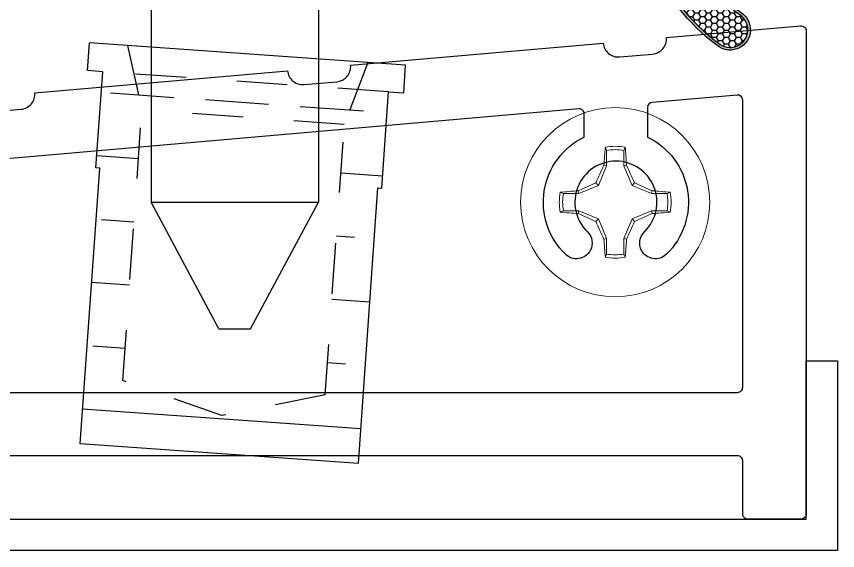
# Model space of a CAD drawing. Extents: x -82 to 113, y -82 to 93.
# Drawn here: x 7.848 to 9.468, y 74.595 to 75.648 of the extents above; entities that cross this region are included whole.
import ezdxf

# ---------------------------------------------------------------- set-up
doc = ezdxf.new("R2010")
doc.units = 0
doc.header["$MEASUREMENT"] = 0
doc.linetypes.add('HIDDEN2', pattern=[0.1875, 0.125, -0.0625])
doc.layers.get('0').update_dxf_attribs({"linetype": 'CONTINUOUS'})
for name, color, linetype in [('FRAME', 1, 'CONTINUOUS'), ('HANDLE_SET', 7, 'CONTINUOUS'), ('INERTIA', 7, 'CONTINUOUS'), ('MISC', 7, 'CONTINUOUS'), ('Part', 7, 'CONTINUOUS')]:
    doc.layers.add(name, color=color, linetype=linetype)

# ---------------------------------------------------------------- blocks, each defined once
blk = doc.blocks.new('3554 SILL PAN')
blk.add_lwpolyline([(2.281, 0), (-2.281, 0), (-2.281, 0.062), (2.219, 0.062), (2.219, 0.374), (2.281, 0.374)], close=True)
blk = doc.blocks.new('FGSFG FG')
at = {"layer": 'HANDLE_SET', "color": 7}
for p, q in [((-67.6622, 44.7486), (-67.6622, 43.9986)), ((-67.3322, 44.7486), (-67.3322, 43.9986)), ((-67.5284, 43.7486), (-67.6622, 43.9986)), ((-67.3322, 43.9986), (-67.6622, 43.9986)), ((-67.4659, 43.7486), (-67.3322, 43.9986)), ((-67.4659, 43.7486), (-67.5284, 43.7486))]:
    blk.add_line(p, q, dxfattribs=at)
at = {"layer": 'INERTIA', "color": 7}
for p, q in [((-67.5317, 45.0972), (-67.5004, 45.1559)), ((-67.5004, 45.1559), (-67.4379, 45.0385)), ((-67.7811, 45.0972), (-67.5317, 45.0972)), ((-67.7247, 44.7486), (-67.7247, 45.0972)), ((-67.6347, 44.7486), (-67.6347, 45.0972)), ((-67.4379, 45.0385), (-67.4066, 45.0972)), ((-67.4066, 45.0972), (-67.1587, 45.0972)), ((-67.3147, 44.7486), (-67.3147, 45.0972)), ((-67.2697, 44.7486), (-67.2697, 45.0972)), ((-67.7247, 44.7486), (-67.2697, 44.7486))]:
    blk.add_line(p, q, dxfattribs=at)
blk = doc.blocks.new('dfasdf')
at = {"color": 7, "linetype": 'Continuous', "lineweight": 15}
for p, q in [((54.6225, 25.6793), (54.62, 25.6856)), ((54.6225, 25.6793), (54.6225, 25.6488)), ((54.6566, 25.6488), (54.6566, 25.6793)), ((54.6225, 25.6488), (54.6065, 25.6101)), ((54.6225, 25.6488), (54.6171, 25.6499)), ((54.6566, 25.6488), (54.662, 25.6499)), ((54.6727, 25.6101), (54.6566, 25.6488)), ((54.6065, 25.6101), (54.6014, 25.6152)), ((54.6727, 25.6101), (54.6777, 25.6152)), ((54.5678, 25.5941), (54.5667, 25.5995)), ((54.6065, 25.6101), (54.5678, 25.5941)), ((54.7114, 25.5941), (54.6727, 25.6101)), ((54.7114, 25.5941), (54.7124, 25.5995)), ((54.5678, 25.5941), (54.5373, 25.5941)), ((54.7418, 25.5941), (54.7114, 25.5941)), ((54.7418, 25.5941), (54.7482, 25.5966)), ((54.5373, 25.56), (54.531, 25.5575)), ((54.5373, 25.56), (54.5678, 25.56)), ((54.5678, 25.56), (54.5667, 25.5546)), ((54.5678, 25.56), (54.6065, 25.544)), ((54.6727, 25.544), (54.7114, 25.56)), ((54.7114, 25.56), (54.7124, 25.5546)), ((54.7114, 25.56), (54.7418, 25.56)), ((54.6065, 25.544), (54.6014, 25.5389)), ((54.6065, 25.544), (54.6225, 25.5053)), ((54.6566, 25.5053), (54.6727, 25.544)), ((54.6727, 25.544), (54.6777, 25.5389)), ((54.6225, 25.5053), (54.6171, 25.5042)), ((54.6225, 25.5053), (54.6225, 25.4748)), ((54.6566, 25.5053), (54.662, 25.5042)), ((54.6566, 25.4748), (54.6566, 25.5053)), ((54.6566, 25.4748), (54.6592, 25.4685))]:
    blk.add_line(p, q, dxfattribs=at)
at = {"color": 7, "linetype": 'Continuous', "lineweight": 15, "flags": 128}
for points in [[(54.6566, 25.6793), (54.658, 25.6827), (54.6592, 25.6856)], [(54.5373, 25.5941), (54.534, 25.5954), (54.531, 25.5966)], [(54.7418, 25.56), (54.7452, 25.5587), (54.7482, 25.5575)], [(54.6225, 25.4748), (54.6212, 25.4714), (54.62, 25.4685)]]:
    blk.add_lwpolyline(points, dxfattribs=at)
at = {"color": 7, "linetype": 'Continuous', "lineweight": 15}
blk.add_circle((54.6396, 25.577), 0.1865, dxfattribs=at)
for centre, radius, start, end in [((55.5592, 25.5924), 0.9438, 174.331, 176.507), ((54.6396, 25.577), 0.1103, 79.7812, 100.2188), ((54.6396, 25.577), 0.1037, 80.5333, 99.4667), ((53.7199, 25.5924), 0.9438, 3.493, 5.669), ((55.6923, 25.1423), 1.1889, 154.7283, 156.5646), ((53.5869, 25.1423), 1.1889, 23.4354, 25.2717), ((55.0743, 24.5244), 1.1889, 113.4354, 115.2717), ((54.2049, 24.5244), 1.1889, 64.7283, 66.5646), ((54.6242, 24.6574), 0.9438, 93.493, 95.669), ((54.6549, 24.6574), 0.9438, 84.331, 86.507), ((54.6396, 25.577), 0.1103, 169.7812, 190.2188), ((54.6396, 25.577), 0.1037, 170.5333, 189.4667), ((54.6396, 25.577), 0.1037, 350.5333, 9.4667), ((54.6396, 25.577), 0.1103, 349.7812, 10.2188), ((54.6242, 26.4967), 0.9438, 264.331, 266.507), ((55.0743, 26.6297), 1.1889, 244.7283, 246.5646), ((54.2049, 26.6297), 1.1889, 293.4354, 295.2717), ((54.6549, 26.4967), 0.9438, 273.493, 275.669), ((55.6923, 26.0117), 1.1889, 203.4354, 205.2717), ((53.5869, 26.0117), 1.1889, 334.7283, 336.5646), ((55.5592, 25.5617), 0.9438, 183.493, 185.669), ((53.7199, 25.5617), 0.9438, 354.331, 356.507), ((54.6396, 25.577), 0.1103, 259.7812, 280.2188), ((54.6396, 25.577), 0.1037, 260.5333, 279.4667)]:
    blk.add_arc(centre, radius, start, end, dxfattribs=at)
blk = doc.blocks.new('FADFADFFA DF')
h = blk.add_hatch()
h.set_pattern_fill('BRASS', color=256)
h.paths.add_polyline_path([(-67.2597, 44.3096), (-67.7347, 44.3096), (-67.7182, 44.2546), (-67.2762, 44.2546)])
h.paths.add_polyline_path([(-67.7347, 44.3096), (-67.8097, 44.3096), (-67.8097, 44.2546), (-67.7797, 44.2546), (-67.7182, 44.2546)])
h.paths.add_polyline_path([(-67.1847, 44.3096), (-67.2597, 44.3096), (-67.2762, 44.2546), (-67.2147, 44.2546), (-67.1847, 44.2546)])
h = blk.add_hatch()
h.set_pattern_fill('BRASS', color=256)
h.paths.add_polyline_path([(-67.2762, 44.2546), (-67.7182, 44.2546), (-67.6972, 44.1846), (-67.2972, 44.1846)])
h.paths.add_polyline_path([(-67.2597, 44.3096), (-67.7347, 44.3096), (-67.7182, 44.2546), (-67.2762, 44.2546)])
h = blk.add_hatch()
h.set_pattern_fill('BRASS', color=256)
h.paths.add_polyline_path([(-67.2147, 44.2546), (-67.2762, 44.2546), (-67.2972, 44.1846), (-67.2972, 43.6496), (-67.4972, 43.5946), (-67.6972, 43.6496), (-67.6972, 44.1846), (-67.7182, 44.2546), (-67.7797, 44.2546), (-67.7797, 44.0646), (-67.7722, 44.0646), (-67.7722, 43.5196), (-67.2222, 43.5196), (-67.2222, 44.0646), (-67.2147, 44.0646)])
h = blk.add_hatch()
h.set_pattern_fill('BRASS', color=256)
h.paths.add_polyline_path([(-67.2762, 44.2546), (-67.7182, 44.2546), (-67.6972, 44.1846), (-67.2972, 44.1846)], flags=17)
at = {"layer": 'INERTIA', "color": 7}
for p, q in [((-67.8097, 44.3096), (-67.1847, 44.3096)), ((-67.8097, 44.2546), (-67.8097, 44.3096)), ((-67.1847, 44.2546), (-67.1847, 44.3096)), ((-67.7797, 44.2546), (-67.8097, 44.2546)), ((-67.7797, 44.0646), (-67.7797, 44.2546)), ((-67.2147, 44.0646), (-67.2147, 44.2546)), ((-67.2147, 44.2546), (-67.1847, 44.2546)), ((-67.7722, 44.0646), (-67.7797, 44.0646)), ((-67.7722, 43.5196), (-67.7722, 44.0646)), ((-67.2222, 43.5196), (-67.2222, 44.0646)), ((-67.2222, 44.0646), (-67.2147, 44.0646)), ((-67.7722, 43.5196), (-67.2222, 43.5196))]:
    blk.add_line(p, q, dxfattribs=at)
at = {"layer": 'INERTIA', "color": 7, "linetype": 'HIDDEN2', "ltscale": 0.5}
for p, q in [((-67.7347, 44.3096), (-67.6972, 44.1846)), ((-67.2597, 44.3096), (-67.2972, 44.1846)), ((-67.7797, 44.2546), (-67.2147, 44.2546)), ((-67.6972, 44.1846), (-67.2972, 44.1846)), ((-67.6972, 43.6496), (-67.6972, 44.1846)), ((-67.2972, 43.6496), (-67.2972, 44.1846)), ((-67.6972, 43.6496), (-67.4972, 43.5946)), ((-67.4972, 43.5946), (-67.2972, 43.6496))]:
    blk.add_line(p, q, dxfattribs=at)
blk = doc.blocks.new('25196')
h = blk.add_hatch(color=256)
h.dxf.hatch_style = 1
h.paths.add_polyline_path([(-0.0835, 0, 0.414214), (-0.0935, -0.01), (-0.0935, -0.018, 0.414214), (-0.0835, -0.028), (-0.04, -0.028), (-0.04, -0.0579), (-0.04, -0.0659, -0.10127), (-0.0464, -0.0974, -0.137313), (-0.1523, -0.2295, 1.008481), (-0.1005, -0.2904, 0.135242), (0.0284, -0.1257, 0.099129), (0.04, -0.068), (0.04, -0.0579), (0.04, -0.028), (0.0835, -0.028, 0.414214), (0.0935, -0.018), (0.0935, -0.01, 0.414214), (0.0835, 0)])
h.paths.add_polyline_path([(0.0172, -0.08, -0.476976), (0.0318, -0.0981, -0.046479), (0.0238, -0.1238, -0.135368), (-0.1036, -0.2865, -1.008549), (-0.1492, -0.2334, 0.145575), (-0.0379, -0.0896, -0.309671), (-0.0239, -0.08), (-0.0179, -0.08)], flags=16)
h = blk.add_hatch()
h.set_pattern_fill('HONEY', color=256, scale=0.0625)
h.set_pattern_definition([(0, (45.462435, 20.431424), (0.01171875, 0.0067658235), [0.0078125, -0.015625]), (120, (45.462435, 20.431424), (-0.01171875, 0.0067658235), [0.0078125, -0.015625]), (60, (45.462435, 20.431424), (3e-18, 0.0135316469), [-0.015625, 0.0078125])])
h.paths.add_polyline_path([(-0.1492, -0.2334, 1.008549), (-0.1036, -0.2865, 0.135368), (0.0238, -0.1238, 0.046479), (0.0318, -0.0981, 0.476976), (0.0172, -0.08), (-0.0179, -0.08), (-0.0239, -0.08, 0.309671), (-0.0379, -0.0896, -0.145575)])
at = {"layer": 'Part'}
blk.add_lwpolyline([(-0.1005, -0.2904, 0.135242), (0.0284, -0.1257, 0.099129), (0.04, -0.068), (0.04, -0.0579), (0.04, -0.028), (0.0835, -0.028, 0.414214), (0.0935, -0.018), (0.0935, -0.01, 0.414214), (0.0835, 0), (-0.0835, 0, 0.414214), (-0.0935, -0.01), (-0.0935, -0.018, 0.414214), (-0.0835, -0.028), (-0.04, -0.028), (-0.04, -0.0579), (-0.04, -0.0659, -0.10127), (-0.0464, -0.0974, -0.137313), (-0.1523, -0.2295, 1.008481)], format="xyb", close=True, dxfattribs=at)
blk.add_lwpolyline([(0.0172, -0.08, -0.476392), (0.0318, -0.0981, -0.046479), (0.0238, -0.1238, -0.135368), (-0.1036, -0.2865, -1.008549), (-0.1492, -0.2334, 0.145575), (-0.0379, -0.0896, -0.309671), (-0.0239, -0.08), (-0.0179, -0.08), (0.0179, -0.08)], format="xyb", dxfattribs=at)
blk = doc.blocks.new('3904-1_Standard_Sill_Component')
blk.add_lwpolyline([(1.5502, 0.8026), (1.4855, 0.8083, -0.414214), (1.4582, 0.8408), (0.9601, 0.8843, -0.414214), (0.9276, 0.8571), (0.8628, 0.8627, -0.414214), (0.8356, 0.8952), (0.3375, 0.9388, -0.414214), (0.305, 0.9115), (0.2402, 0.9172, -0.414214), (0.2129, 0.9497), (-0.0516, 0.9729, 0.440011), (-0.0625, 0.9629), (-0.0625, 0.01, 0.414214), (-0.0525, 0), (0.0525, 0, 0.414214), (0.0625, 0.01), (0.0625, 0.115, -0.414214), (0.0725, 0.125), (1.6783, 0.125, -0.414214)], format="xyb")
blk.add_lwpolyline([(0.375, 0.7991, -0.440011), (0.3859, 0.8091), (1.6791, 0.696, -0.388879), (1.6883, 0.686), (1.6883, 0.26, -0.414214), (1.6783, 0.25), (0.0725, 0.25, -0.414214), (0.0625, 0.26), (0.0625, 0.8265, -0.440011), (0.0734, 0.8364), (0.2409, 0.8218, -0.388879), (0.25, 0.8118), (0.25, 0.7536, 0.52065), (0.213, 0.5223, 0.498955), (0.262, 0.53, 0.334263), (0.2562, 0.5668, -2.470836), (0.3688, 0.5668, 0.334263), (0.363, 0.53, 0.498955), (0.412, 0.5223, 0.52065), (0.375, 0.7536)], format="xyb", close=True)
blk = doc.blocks.new('3904_Standard_Sill_Assembly')
blk.add_blockref('3904-1_Standard_Sill_Component', (0, 0))

msp = doc.modelspace()

# ---------------------------------------------------------------- block references
at = {"xscale": -1}
for name, p in [('25196', (9.129, 75.8818)), ('dfasdf', (63.6687, 49.7046))]:
    msp.add_blockref(name, p, dxfattribs=at)
at = {"layer": 'FRAME', "xscale": -1}
msp.add_blockref('3904_Standard_Sill_Assembly', (9.343, 74.6566), dxfattribs=at)
at = {"layer": 'INERTIA', "color": 7, "xscale": -1}
msp.add_blockref('FGSFG FG', (-59.2182, 31.283), dxfattribs=at)
at = {"layer": 'INERTIA', "color": 7, "xscale": -1, "rotation": 355.9540853425838}
msp.add_blockref('FADFADFFA DF', (-62.1511, 36.1371), dxfattribs=at)
at = {"layer": 'MISC'}
msp.add_blockref('3554 SILL PAN', (7.1865, 74.5946), dxfattribs=at)

doc.saveas('drawing.dxf')
